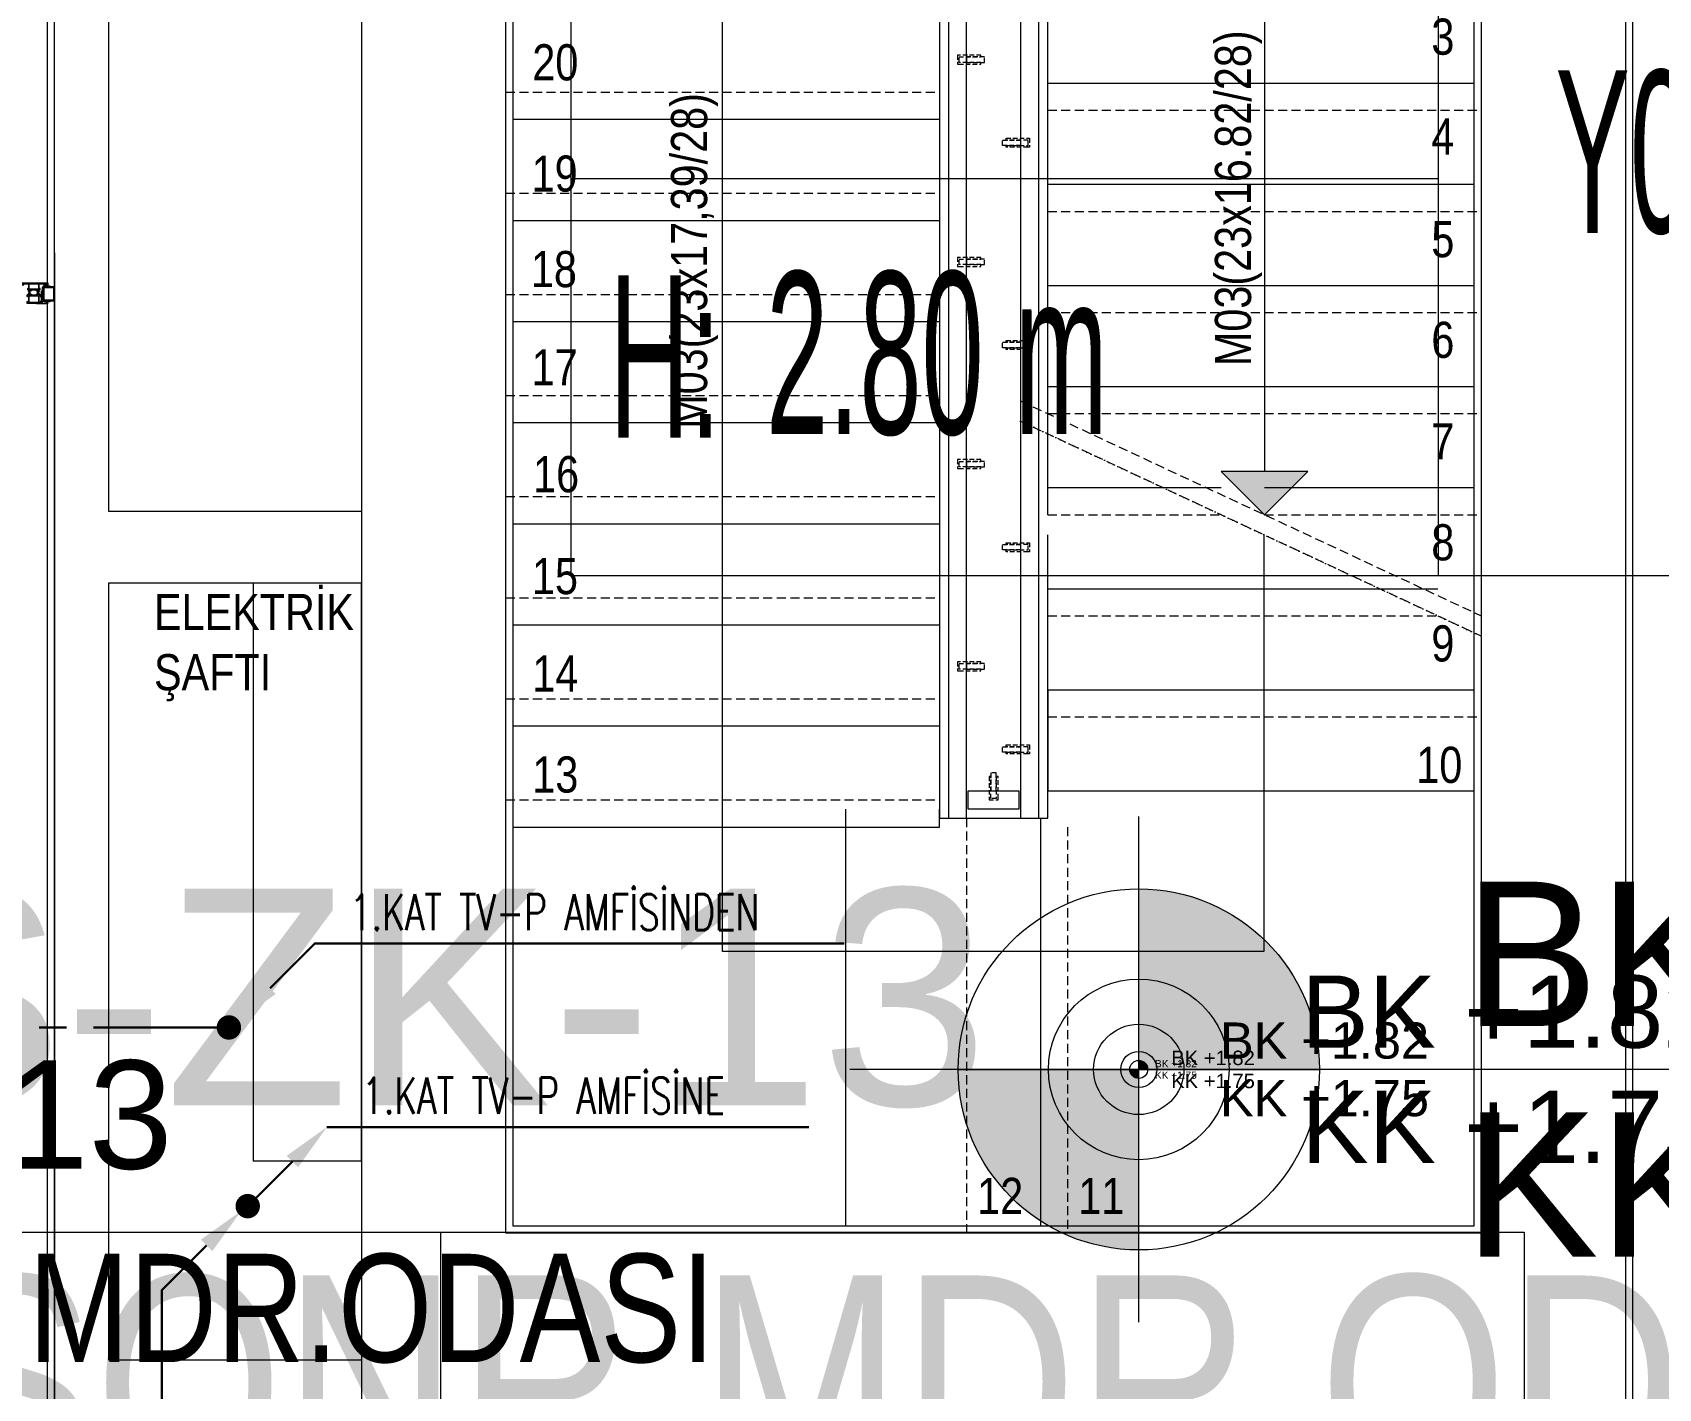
# Model space of a CAD drawing. Extents: x -9058 to 11890, y 0 to 8114.
# Drawn here: x 2784 to 3234.1, y 2912.9 to 3288.4 of the extents above; entities that cross this region are included whole.
import ezdxf
from ezdxf.enums import TextEntityAlignment as Align

# ---------------------------------------------------------------- set-up
doc = ezdxf.new("R2010")
doc.units = 0
doc.header["$LTSCALE"] = 10
doc.header["$MEASUREMENT"] = 0
for name, pattern in [('CENTER', [2, 1.25, -0.25, 0.25, -0.25]), ('DOT2', [0.125, 0, -0.125]), ('HIDDEN', [0.375, 0.25, -0.125])]:
    doc.linetypes.add(name, pattern=pattern)
doc.layers.get('0').update_dxf_attribs({"color": 9, "lineweight": 9})
for name, color, linetype, lineweight in [('00', 9, 'Continuous', 9), ('01', 9, 'Continuous', 9), ('06B', 9, 'Continuous', 9), ('06D', 9, 'Continuous', 9), ('10', 9, 'Continuous', 9), ('14', 9, 'Continuous', 9), ('19', 9, 'Continuous', 9), ('19D', 9, 'DOT2', 9), ('20', 9, 'DOT2', 9), ('21', 9, 'Continuous', 9), ('21 @ 1 (1)', 9, 'Continuous', 9), ('21 @ 10 (1)', 9, 'Continuous', 9), ('21 @ 10 (2)', 9, 'Continuous', 9), ('21 @ 2 (1)', 9, 'Continuous', 9), ('21 @ 20', 9, 'Continuous', 9), ('21 @ 5 (1)', 9, 'Continuous', 9), ('21 @ 5 (2)', 9, 'Continuous', 9), ('21_mahal200', 9, 'Continuous', 9), ('21_mahal200 @ 10 (1)', 9, 'Continuous', 9), ('21_mahal200 @ 10 (2)', 9, 'Continuous', 9), ('21_mahal200 @ 20', 9, 'Continuous', 9), ('35', 9, 'Continuous', 9), ('40A', 9, 'Continuous', 9), ('E-AŞAĞIDAN GELİP YUKARIYA GİDEN HAT', 7, 'Continuous', 30), ('E-KABLO', 7, 'Continuous', 30), ('E-YUKARIDAN GELEN HAT', 7, 'Continuous', 30)]:
    doc.layers.add(name, color=color, linetype=linetype, lineweight=lineweight)
doc.styles.add('Arial', font='arial.ttf', dxfattribs={"height": 2.5})
doc.styles.add('E-YAZI', font='txttw.shx')
doc.styles.add('MuuM_TEXT-STANDART', font='ARIALN.TTF')

# ---------------------------------------------------------------- blocks, each defined once
blk = doc.blocks.new('AST55M13', base_point=(-120.6, -64.2))
at = {"linetype": 'Continuous'}
for points in [[(-120.6, -63.9), (-120.6, -24.599998), (-120.6, 14.700005, -0.414209), (-120.3, 15), (-115.899996, 15, -0.41421), (-115.6, 14.7), (-115.6, 12.699992, -0.41421), (-116.3, 12, -0.414214), (-116.6, 12.3), (-116.6, 13.1, 0.414214), (-117.1, 13.6), (-118.5, 13.6, 0.414214), (-119, 13.1), (-119, 6.399992, 0.414209), (-118.5, 5.9), (-117.099986, 5.9, 0.414205), (-116.6, 6.4), (-116.6, 7.20001, -0.414204), (-116.3, 7.5, -0.414214), (-115.6, 6.8), (-115.6, 3.7, -0.414214), (-116.1, 3.2), (-116.3, 3.2, -0.414214), (-116.6, 3.5), (-116.6, 4.2, 0.414214), (-116.9, 4.5), (-119, 4.5), (-119, -8.961104, 0.425432), (-117.96186, -9.960376), (-105.788552, -9.511013, 0.403077), (-105.5, -9.211232), (-105.5, -8, -0.414214), (-104.3, -6.8), (-103.392821, -6.8, -0.372826), (-102.403076, -7.657148, -0.456845), (-102.7, -8), (-104, -8, 0.414214), (-104.3, -8.3), (-104.3, -9.700012, 0.414202), (-104, -10), (-100.946604, -10), (-98.338437, -9.302068, -0.70008), (-97.584089, -10.379782), (-97.709916, -10.559482), (-99.43897, -12.27067, -0.607471), (-100.039661, -12.112259, 0.283637), (-100.258255, -11.885421), (-102.095283, -11.393179, 1.229391), (-102.4, -11.895399), (-102.4, -16.105016, 0.585524), (-101.943697, -16.361081), (-100.001669, -15.175658, -0.713652), (-99.56466, -15.537556), (-100.36784, -17.668029, -0.16709), (-100.492251, -17.818266), (-102.4, -18.982765), (-102.4, -30.217235), (-100.492251, -31.381734, -0.16709), (-100.36784, -31.531971), (-99.564658, -33.662449, -0.713657), (-100.001677, -34.024337), (-101.943707, -32.838913, 0.585511), (-102.4, -33.094985), (-102.4, -37.304601, 1.229391), (-102.095283, -37.806821), (-100.258255, -37.314579, 0.283637), (-100.039661, -37.087741, -0.607471), (-99.43897, -36.92933), (-97.709916, -38.640518), (-97.584089, -38.820218, -0.700084), (-98.338445, -39.89793), (-100.946604, -39.2), (-104.000005, -39.2, 0.414209), (-104.3, -39.5), (-104.3, -40.900004, 0.41421), (-104, -41.2), (-102.699997, -41.2, -0.456841), (-102.403076, -41.542851, -0.372826), (-103.39282, -42.4), (-104.3, -42.4, -0.414214), (-105.5, -41.2), (-105.5, -39.988768, 0.403083), (-105.788558, -39.688986), (-117.96186, -39.239624, 0.425432), (-119, -40.238896), (-119, -53.7), (-116.9, -53.7, 0.414214), (-116.6, -53.4), (-116.6, -52.69999, -0.414204), (-116.3, -52.4), (-116.09999, -52.4, -0.414208), (-115.6, -52.9), (-115.6, -56.000007, -0.414213), (-116.300007, -56.7, -0.414207), (-116.6, -56.4), (-116.6, -55.599986, 0.414205), (-117.1, -55.1), (-118.500008, -55.1, 0.414209), (-119, -55.6), (-119, -62.3, 0.414214), (-118.5, -62.8), (-117.1, -62.8, 0.414214), (-116.6, -62.3), (-116.6, -61.499993, -0.414207), (-116.3, -61.2, -0.414214), (-115.6, -61.9), (-115.6, -63.900008, -0.414206), (-115.9, -64.2), (-120.300006, -64.2, -0.414208), (-120.6, -63.9)], [(-99.249717, -12.903653), (-90.785616, -12.903653, 0.131652), (-90.285616, -12.769679), (-88.422218, -11.693846, -0.131652), (-88.272218, -11.653653), (-88.017666, -11.653653, -0.414214), (-87.717666, -11.953653), (-87.717666, -15.553653, -0.414214), (-88.017666, -15.853653), (-88.272218, -15.853653, -0.131646), (-88.422211, -15.813465), (-90.285616, -14.737628, 0.131652), (-90.785616, -14.603653), (-99.249717, -14.603653, 0.131652), (-99.749717, -14.737628), (-101.613115, -15.813461, -0.131646), (-101.763107, -15.853653), (-102.017666, -15.853653, -0.414205), (-102.317666, -15.553662), (-102.317666, -11.953653, -0.414205), (-102.017675, -11.653653), (-101.763115, -11.653653, -0.131652), (-101.613115, -11.693846), (-99.749717, -12.769679, 0.131652), (-99.249717, -12.903653)], [(-99.249717, -36.296347), (-90.785616, -36.296347, -0.131652), (-90.285616, -36.430321), (-88.422218, -37.506154, 0.131643), (-88.272229, -37.546347), (-88.017666, -37.546347, 0.414214), (-87.717666, -37.246347), (-87.717666, -33.646347, 0.414214), (-88.017666, -33.346347), (-88.272218, -33.346347, 0.131652), (-88.422218, -33.386539), (-90.285616, -34.462372, -0.131652), (-90.785616, -34.596347), (-99.249717, -34.596347, -0.131652), (-99.749717, -34.462372), (-101.613115, -33.386539, 0.131652), (-101.763115, -33.346347), (-102.017666, -33.346347, 0.414205), (-102.317666, -33.646338), (-102.317666, -37.246347, 0.414205), (-102.017675, -37.546347), (-101.763115, -37.546347, 0.131649), (-101.613118, -37.506156), (-99.749717, -36.430321, -0.131652), (-99.249717, -36.296347)], [(-85.3, -10), (-81.1, -10), (-76.9, -10), (-76.6, -10.3), (-76.3, -10), (-67.9, -10, 0.414205), (-67.6, -9.700009), (-67.6, -8.491608, -0.365977), (-67.35, -8.195804, 0.365977), (-67.1, -7.9), (-67.1, -6.8, 0.414195), (-67.399981, -6.5), (-68.3, -6.5, 0.36597), (-68.595803, -6.749993, -0.366034), (-68.89166, -7), (-69.3, -7, -0.414202), (-69.6, -6.700012), (-69.6, -6.5, -0.414214), (-68.1, -5), (-65.9, -5, -0.414207), (-65.6, -5.299994), (-65.6, -43.9, -0.414201), (-65.899987, -44.2), (-68.1, -44.2, -0.414214), (-69.6, -42.7), (-69.6, -42.5, -0.414207), (-69.300007, -42.2), (-68.891668, -42.2, -0.366034), (-68.595804, -42.45, 0.365977), (-68.3, -42.7), (-67.4, -42.7, 0.414206), (-67.1, -42.400008), (-67.1, -41.3, 0.365977), (-67.35, -41.004196, -0.365977), (-67.6, -40.708392), (-67.6, -39.5, 0.4142), (-67.899986, -39.2), (-76.3, -39.2), (-76.6, -38.9), (-76.9, -39.2), (-85.3, -39.2, 0.4142), (-85.6, -39.499986), (-85.6, -40.708392, -0.365977), (-85.85, -41.004196, 0.365977), (-86.1, -41.3), (-86.1, -42.4, 0.414199), (-85.800015, -42.7), (-84.9, -42.7, 0.365977), (-84.604196, -42.45, -0.366034), (-84.308332, -42.2), (-83.9, -42.2, -0.414214), (-83.6, -42.5), (-83.6, -42.7, -0.414214), (-85.1, -44.2), (-86.8, -44.2, -0.414214), (-87.6, -43.4), (-87.6, -42.7, 0.414205), (-87.899991, -42.4), (-88.10718, -42.4, -0.372825), (-89.096923, -41.542857, -0.45685), (-88.8, -41.2), (-87.9, -41.2, 0.414198), (-87.6, -40.900016), (-87.6, -39.5, 0.414214), (-87.9, -39.2), (-89.053396, -39.2), (-91.661555, -39.89793, -0.700084), (-92.415911, -38.820218), (-92.290084, -38.640518), (-90.56103, -36.92933, -0.607471), (-89.960339, -37.087741, 0.283637), (-89.741745, -37.314579), (-87.904717, -37.806821, 1.229391), (-87.6, -37.304601), (-87.6, -33.094984, 0.585516), (-88.056297, -32.838916), (-89.998323, -34.024337, -0.713656), (-90.435343, -33.66245), (-89.63216, -31.531971, -0.241095), (-89.507749, -31.381734), (-87.6, -30.217235), (-87.6, -18.982765), (-89.507749, -17.818266, -0.167084), (-89.632158, -17.668036), (-90.43534, -15.537556, -0.713656), (-89.998329, -15.17566), (-88.056303, -16.361081, 0.585518), (-87.6, -16.105021), (-87.6, -11.895399, 1.229391), (-87.904717, -11.393179), (-89.741745, -11.885421, 0.283637), (-89.960339, -12.112259, -0.607471), (-90.56103, -12.27067), (-92.290084, -10.559482), (-92.415911, -10.379782, -0.700084), (-91.661555, -9.30207), (-89.053396, -10), (-87.9, -10, 0.414206), (-87.6, -9.700008), (-87.6, -8.3, 0.414206), (-87.899992, -8), (-88.8, -8, -0.456844), (-89.096924, -7.657149, -0.372825), (-88.107186, -6.8), (-87.9, -6.8, 0.414214), (-87.6, -6.5), (-87.6, -5.800024, -0.414222), (-86.8, -5), (-85.1, -5, -0.414214), (-83.6, -6.5), (-83.6, -6.7, -0.414201), (-83.899987, -7), (-84.308332, -7, -0.366034), (-84.604196, -6.75, 0.365977), (-84.9, -6.5), (-85.8, -6.5, 0.414199), (-86.1, -6.799985), (-86.1, -7.9, 0.365977), (-85.85, -8.195804, -0.365977), (-85.6, -8.491608), (-85.6, -9.7, 0.414214), (-85.3, -10)]]:
    blk.add_lwpolyline(points, format="xyb", close=True, dxfattribs=at)
for points in [[(-119, -24.6), (-119, -37.6), (-104.1, -37.6), (-104.1, -11.6), (-119, -11.6), (-119, -24.6)], [(-76.55, -11.6), (-85.9, -11.6), (-85.9, -37.6), (-67.2, -37.6), (-67.2, -11.6), (-76.55, -11.6)]]:
    blk.add_lwpolyline(points, close=True, dxfattribs=at)
blk = doc.blocks.new('p-kayar kapı tek kanat')
at = {"linetype": 'Continuous'}
for p, q in [((-748.14, -10.99), (-748.05, -10.89)), ((-748.04, -10.99), (-748.13, -10.89)), ((-748.08, -11.14), (-748.08, -11.14)), ((-748.03, -11.21), (-748.08, -11.15)), ((-747.98, -11.03), (-747.84, -10.89)), ((-747.78, -11.24), (-747.97, -11.06)), ((-747.95, -11.22), (-747.85, -11.12)), ((-747.83, -10.98), (-747.92, -10.89)), ((-747.81, -10.66), (-747.74, -10.58)), ((-747.71, -10.68), (-747.81, -10.58)), ((-747.76, -11.24), (-747.41, -10.89)), ((-747.71, -10.98), (-747.62, -10.89)), ((-747.55, -11.05), (-747.71, -10.89)), ((-747.59, -11.23), (-747.68, -11.13)), ((-747.63, -10.68), (-747.54, -10.59)), ((-747.48, -10.69), (-747.59, -10.59)), ((-747.52, -11.21), (-747.45, -11.14)), ((-747.41, -10.98), (-747.5, -10.89)), ((-747.43, -11.17), (-747.46, -11.14)), ((-747.43, -10.7), (-747.33, -10.6)), ((-747.18, -10.79), (-747.36, -10.6)), ((-747.23, -10.94), (-747.31, -10.86)), ((-747.29, -10.77), (-747.2, -10.68)), ((-747.28, -10.97), (-747.19, -10.88))]:
    blk.add_line(p, q, dxfattribs=at)
for points in [[(-747.2, -6.61), (-748.5, -6.61), (-749.8, -6.61, 0.414213), (-750, -6.81), (-750, -10.31, 0.414213), (-749.8, -10.51), (-747.2, -10.51, 0.414213), (-747, -10.31), (-747, -6.81, 0.414213), (-747.2, -6.61)], [(-746.93, -10.27), (-746.93, -6.85, 0.414214), (-747.23, -6.55), (-748.71, -6.55), (-748.71, -6.35), (-747.23, -6.35, -0.414214), (-746.73, -6.85), (-746.73, -10.27, -0.414214), (-747.23, -10.77), (-748.71, -10.77), (-748.71, -10.57), (-747.23, -10.57, 0.414214), (-746.93, -10.27)], [(-746.67, -9.37), (-746.67, -6), (-747.87, -6), (-747.87, -6.27, -0.414213), (-747.9, -6.3), (-748.04, -6.3, -0.414213), (-748.07, -6.27), (-748.07, -5.83, -0.414213), (-748.04, -5.8), (-745.1, -5.8, -0.414213), (-745.07, -5.83), (-745.07, -5.97, -0.414213), (-745.1, -6), (-746.47, -6), (-746.47, -9.37, -0.414213), (-746.5, -9.4), (-746.64, -9.4, -0.414213), (-746.67, -9.37)], [(-747.36, -10.6), (-747.82, -10.58, 0.414214), (-747.85, -10.61, 0.349575), (-747.76, -10.67), (-747.39, -10.7, -1.237561), (-747.41, -10.89), (-747.78, -10.89), (-748.16, -10.9), (-748.14, -10.99), (-748.02, -10.99, -0.295285), (-747.96, -11.08), (-747.96, -11.14), (-748.08, -11.14), (-748.08, -11.19, 0.153771), (-747.43, -11.19), (-747.43, -11.14), (-747.55, -11.14), (-747.55, -11.08, -0.414213), (-747.45, -10.98), (-747.33, -10.98, 0.324726), (-747.19, -10.88), (-747.18, -10.78, 0.459445), (-747.36, -10.6)], [(-747.76, -10.98), (-747.7, -10.98, -0.41421), (-747.65, -11.03), (-747.65, -11.09, -0.396815), (-747.7, -11.14, -0.029546), (-747.82, -11.14, -0.396815), (-747.86, -11.09), (-747.86, -11.03, -0.414206), (-747.81, -10.98), (-747.76, -10.98)]]:
    blk.add_lwpolyline(points, format="xyb", close=True, dxfattribs=at)
blk.add_lwpolyline([(-748.5, -6.81), (-747.2, -6.81), (-747.2, -10.31), (-749.8, -10.31), (-749.8, -6.81), (-748.5, -6.81)], close=True, dxfattribs=at)
at = {"color": 4, "linetype": 'Continuous', "xscale": -0.1, "yscale": 0.1, "zscale": 0.1, "rotation": 270}
blk.add_blockref('AST55M13', (-748.28, -11.5), dxfattribs=at)
blk = doc.blocks.new('0a_roomno2')
blk.add_lwpolyline([(30, -16), (0, -16), (0, 0), (30, 0)], close=True)
for points in [[(0, 0), (30, 0)], [(0, -5), (30, -5)], [(12, -5), (12, -16)], [(18, -5), (18, -16)], [(24, -5), (24, -16)], [(12, -10.5), (0, -10.5)]]:
    blk.add_lwpolyline(points)
at = {"layer": '40A'}
blk.add_lwpolyline([(0, 0), (30, 0)], dxfattribs=at)
at = {"style": 'MuuM_TEXT-STANDART', "width": 0.6}
blk.add_text('H:', height=2.25, dxfattribs=at).set_placement((0.525, -12.962), align=Align.MIDDLE_LEFT)
at = {"style": 'Arial'}
blk.add_attdef('ODANO', (0, 1.505), '', height=3, dxfattribs=at)
blk.add_attdef('MEKANADI', text='', height=3, dxfattribs=at).set_placement((0.525, -4.75), align=Align.BOTTOM_LEFT)
at = {"style": 'MuuM_TEXT-STANDART', "width": 0.6}
for tag, p in [('YER01', (15, -7)), ('TAVAN01', (20.625, -7)), ('DUVAR01', (26.25, -7)), ('YER02', (15, -10.375)), ('TAVAN02', (20.625, -10.375)), ('DUVAR02', (26.25, -10.375)), ('YER03', (15, -13.75)), ('TAVAN03', (20.625, -13.75)), ('DUVAR03', (26.25, -13.75))]:
    blk.add_attdef(tag, text='', height=2.25, dxfattribs=at).set_placement(p, align=Align.MIDDLE_CENTER)
at = {"style": 'MuuM_TEXT-STANDART'}
blk.add_attdef('M2', text='', height=2.25, dxfattribs=at).set_placement((1.323, -7.805), align=Align.MIDDLE_LEFT)
at = {"style": 'MuuM_TEXT-STANDART', "width": 0.6}
blk.add_attdef('TEMIZTAVANYUKSEKLIGI', text='', height=2.25, dxfattribs=at).set_placement((2.7, -13.162), align=Align.MIDDLE_LEFT)
blk = doc.blocks.new('*U1146')
at = {"layer": '21_mahal200 @ 20'}
ref = blk.add_blockref('0a_roomno2', (2933.13, 3457.91), dxfattribs=dict(at, xscale=20, yscale=20, zscale=20))
ref.add_attrib('TEMIZTAVANYUKSEKLIGI', '2.80 m', dxfattribs={"layer": '0', "height": 45, "style": 'MuuM_TEXT-STANDART', "width": 0.6}).set_placement((2987.13, 3199.68), align=Align.MIDDLE_LEFT)
ref.add_attrib('YER02', 'Y04', dxfattribs={"layer": '0', "height": 45, "style": 'MuuM_TEXT-STANDART', "width": 0.6}).set_placement((3233.13, 3255.41), align=Align.MIDDLE_CENTER)
blk = doc.blocks.new('0a_elevationtarget-p')
h = blk.add_hatch(color=256)
h.paths.add_polyline_path([(2.5, 0, 0.414214), (0, 2.5), (0, 0)])
h.paths.add_polyline_path([(0, 0), (-2.5, 0, 0.414214), (0, -2.5)])
blk.add_line((0, -3.5), (0, 3.5))
blk.add_lwpolyline([(16.605, 0), (-4, 0)])
blk.add_circle((0, 0), 2.5)
at = {"layer": '40A'}
blk.add_lwpolyline([(-2.5, 0), (2.5, 0)], dxfattribs=at)
at = {"style": 'Arial'}
blk.add_attdef('BITMISKOT', text='', height=2, dxfattribs=at).set_placement((4.5, 0), align=Align.BOTTOM_LEFT)
blk.add_attdef('KABAKOT', text='', height=2, dxfattribs=at).set_placement((4.5, -0.592), align=Align.TOP_LEFT)
blk = doc.blocks.new('*U1147')
at = {"layer": '21 @ 1 (1)'}
blk.add_blockref('0a_elevationtarget-p', (3090.26, 3001.25), dxfattribs=at).add_auto_attribs({'BITMISKOT': 'BK +1.82', 'KABAKOT': 'KK +1.75'})
at = {"layer": '21 @ 10 (1)', "xscale": 10, "yscale": 10, "zscale": 10}
blk.add_blockref('0a_elevationtarget-p', (3090.26, 3001.25), dxfattribs=at).add_auto_attribs({'BITMISKOT': 'BK +1.82', 'KABAKOT': 'KK +1.75'})
at = {"layer": '21 @ 10 (2)', "xscale": 10, "yscale": 10, "zscale": 10}
blk.add_blockref('0a_elevationtarget-p', (3090.26, 3001.25), dxfattribs=at).add_auto_attribs({'BITMISKOT': 'BK +1.82', 'KABAKOT': 'KK +1.75'})
at = {"layer": '21 @ 2 (1)', "xscale": 2, "yscale": 2, "zscale": 2}
blk.add_blockref('0a_elevationtarget-p', (3090.26, 3001.25), dxfattribs=at).add_auto_attribs({'BITMISKOT': 'BK +1.82', 'KABAKOT': 'KK +1.75'})
at = {"layer": '21 @ 20', "xscale": 20, "yscale": 20, "zscale": 20}
blk.add_blockref('0a_elevationtarget-p', (3090.26, 3001.25), dxfattribs=at).add_auto_attribs({'BITMISKOT': 'BK +1.82', 'KABAKOT': 'KK +1.75'})
at = {"layer": '21 @ 5 (1)', "xscale": 5, "yscale": 5, "zscale": 5}
blk.add_blockref('0a_elevationtarget-p', (3090.26, 3001.25), dxfattribs=at).add_auto_attribs({'BITMISKOT': 'BK +1.82', 'KABAKOT': 'KK +1.75'})
at = {"layer": '21 @ 5 (2)', "xscale": 5, "yscale": 5, "zscale": 5}
blk.add_blockref('0a_elevationtarget-p', (3090.26, 3001.25), dxfattribs=at).add_auto_attribs({'BITMISKOT': 'BK +1.82', 'KABAKOT': 'KK +1.75'})
blk = doc.blocks.new('p-lama profili')
at = {"layer": '20', "linetype": 'HIDDEN', "ltscale": 0.5}
blk.add_lwpolyline([(0.75, -0.45), (-0.75, -0.45), (-0.75, -6.5), (-1.25, -6.5), (-1.25, -0.45), (-1.25, -0.45), (-1.25, 0), (1.25, 0), (1.25, -0.45), (1.25, -0.45), (1.25, -6.5), (0.75, -6.5), (0.75, -0.45)], dxfattribs=at)
blk.add_lwpolyline([(-0.75, -2.5), (0.75, -2.5), (0.75, -7.5), (-0.75, -7.5)], close=True, dxfattribs=at)
blk = doc.blocks.new('*U1153')
at = {"layer": '21_mahal200 @ 10 (1)'}
ref = blk.add_blockref('0a_roomno2', (2596.98, 2956.2), dxfattribs=dict(at, xscale=10, yscale=10, zscale=10))
ref.add_attrib('ODANO', ' PRS-ZK-13', (2596.98, 2973.75), dxfattribs={"layer": '0', "height": 30, "style": 'Arial'})
ref.add_attrib('MEKANADI', 'SAT.SONR.MDR.ODASI', dxfattribs={"layer": '0', "height": 30, "style": 'Arial', "width": 0.8}).set_placement((2602.23, 2911.2), align=Align.BOTTOM_LEFT)
ref.add_attrib('M2', '##### m2', dxfattribs={"layer": '0', "height": 22.5, "style": 'MuuM_TEXT-STANDART', "width": 0.6}).set_placement((2602.23, 2883.07), align=Align.MIDDLE_LEFT)
ref.add_attrib('TEMIZTAVANYUKSEKLIGI', '2.80 m', dxfattribs={"layer": '0', "height": 22.5, "style": 'MuuM_TEXT-STANDART', "width": 0.6}).set_placement((2623.98, 2827.08), align=Align.MIDDLE_LEFT)
ref.add_attrib('YER01', 'Y25', dxfattribs={"layer": '0', "height": 22.5, "style": 'MuuM_TEXT-STANDART', "width": 0.6}).set_placement((2746.98, 2888.7), align=Align.MIDDLE_CENTER)
ref.add_attrib('TAVAN01', 'T05', dxfattribs={"layer": '0', "height": 22.5, "style": 'MuuM_TEXT-STANDART', "width": 0.6}).set_placement((2803.23, 2888.7), align=Align.MIDDLE_CENTER)
ref.add_attrib('DUVAR01', 'D07', dxfattribs={"layer": '0', "height": 22.5, "style": 'MuuM_TEXT-STANDART', "width": 0.6}).set_placement((2859.48, 2888.7), align=Align.MIDDLE_CENTER)
ref.add_attrib('TAVAN02', 'T09', dxfattribs={"layer": '0', "height": 22.5, "style": 'MuuM_TEXT-STANDART', "width": 0.6}).set_placement((2803.23, 2854.95), align=Align.MIDDLE_CENTER)
at = {"layer": '21_mahal200 @ 10 (2)'}
ref = blk.add_blockref('0a_roomno2', (2596.98, 2956.2), dxfattribs=dict(at, xscale=10, yscale=10, zscale=10))
ref.add_attrib('ODANO', ' PRS-ZK-13', (2596.98, 2973.75), dxfattribs={"layer": '0', "height": 30, "style": 'Arial'})
ref.add_attrib('MEKANADI', 'SAT.SONR.MDR.ODASI', dxfattribs={"layer": '0', "height": 30, "style": 'Arial', "width": 0.8}).set_placement((2602.23, 2911.2), align=Align.BOTTOM_LEFT)
ref.add_attrib('M2', '##### m2', dxfattribs={"layer": '0', "height": 22.5, "style": 'MuuM_TEXT-STANDART', "width": 0.6}).set_placement((2602.23, 2883.07), align=Align.MIDDLE_LEFT)
ref.add_attrib('TEMIZTAVANYUKSEKLIGI', '2.80 m', dxfattribs={"layer": '0', "height": 22.5, "style": 'MuuM_TEXT-STANDART', "width": 0.6}).set_placement((2623.98, 2827.08), align=Align.MIDDLE_LEFT)
ref.add_attrib('YER01', 'Y25', dxfattribs={"layer": '0', "height": 22.5, "style": 'MuuM_TEXT-STANDART', "width": 0.6}).set_placement((2746.98, 2888.7), align=Align.MIDDLE_CENTER)
ref.add_attrib('TAVAN01', 'T05', dxfattribs={"layer": '0', "height": 22.5, "style": 'MuuM_TEXT-STANDART', "width": 0.6}).set_placement((2803.23, 2888.7), align=Align.MIDDLE_CENTER)
ref.add_attrib('DUVAR01', 'D07', dxfattribs={"layer": '0', "height": 22.5, "style": 'MuuM_TEXT-STANDART', "width": 0.6}).set_placement((2859.48, 2888.7), align=Align.MIDDLE_CENTER)
ref.add_attrib('TAVAN02', 'T09', dxfattribs={"layer": '0', "height": 22.5, "style": 'MuuM_TEXT-STANDART', "width": 0.6}).set_placement((2803.23, 2854.95), align=Align.MIDDLE_CENTER)
at = {"layer": '21_mahal200 @ 20'}
ref = blk.add_blockref('0a_roomno2', (2596.98, 2956.2), dxfattribs=dict(at, xscale=20, yscale=20, zscale=20))
ref.add_attrib('ODANO', ' PRS-ZK-13', (2596.98, 2991.3), dxfattribs={"layer": '0', "height": 60, "style": 'Arial'})
ref.add_attrib('MEKANADI', 'SAT.SONR.MDR.ODASI', dxfattribs={"layer": '0', "height": 60, "style": 'Arial', "width": 0.8}).set_placement((2607.48, 2866.2), align=Align.BOTTOM_LEFT)
blk = doc.blocks.new('100_AŞAĞIDAN GELİP YUKARIYA GİDEN HAT')
at = {"layer": 'E-AŞAĞIDAN GELİP YUKARIYA GİDEN HAT', "color": 3, "linetype": 'Continuous'}
for p, q in [((2.472, 2.471), (0, 0)), ((-2.277, -2.174), (-4.749, -4.645))]:
    blk.add_line(p, q, dxfattribs=at)
at = {"layer": 'E-AŞAĞIDAN GELİP YUKARIYA GİDEN HAT', "color": 4, "linetype": 'Continuous', "const_width": 0.675}
blk.add_lwpolyline([(0.338, 0, 1), (-0.338, 0, 1)], format="xyb", close=True, dxfattribs=at)
at = {"layer": 'E-AŞAĞIDAN GELİP YUKARIYA GİDEN HAT', "color": 3, "linetype": 'Continuous'}
for points in [[(2.154, 2.789), (2.79, 2.152), (4.382, 4.379)], [(-2.595, -1.856), (-1.958, -2.493), (-0.367, -0.266)]]:
    blk.add_solid(points, dxfattribs=at)
blk = doc.blocks.new('100_YUKARIDAN GELEN HAT')
at = {"layer": 'E-YUKARIDAN GELEN HAT', "color": 3, "linetype": 'Continuous'}
blk.add_line((2.277, 2.174), (4.749, 4.645), dxfattribs=at)
at = {"layer": 'E-YUKARIDAN GELEN HAT', "color": 4, "linetype": 'Continuous', "const_width": 0.675}
blk.add_lwpolyline([(-0.338, 0, 1), (0.338, 0, 1)], format="xyb", close=True, dxfattribs=at)
at = {"layer": 'E-YUKARIDAN GELEN HAT', "color": 3, "linetype": 'Continuous'}
blk.add_solid([(2.595, 1.856), (1.958, 2.493), (0.367, 0.266)], dxfattribs=at)

msp = doc.modelspace()

# ---------------------------------------------------------------- hatches: boundary and pattern name
at = {"layer": '19'}
h = msp.add_hatch(color=256, dxfattribs=at)
h.dxf.hatch_style = 1
h.paths.add_polyline_path([(3137.06, 3166.82), (3113.06, 3166.82), (3125.06, 3154.8)])

# ---------------------------------------------------------------- linework, layer by layer
msp.add_lwpolyline([(2875.06, 2975.87), (2875.06, 3135.87)])
at = {"layer": '00'}
msp.add_lwpolyline([(2815.06, 2710.87), (2790.06, 2710.87), (2790.06, 3615.87), (2805.06, 3615.87), (2805.06, 3505.87), (2875.06, 3505.87), (2875.06, 3490.87), (2805.06, 3490.87), (2805.06, 3155.87), (2875.06, 3155.87), (2875.06, 3135.87), (2805.06, 3135.87), (2805.06, 2920.87), (2875.06, 2920.87), (2875.06, 2905.87), (2805.06, 2905.87), (2805.06, 2725.87), (2815.06, 2725.87), (2815.06, 2710.87)], close=True, dxfattribs=at)
msp.add_lwpolyline([(2790.06, 3227.37), (2790.06, 2905.87)], dxfattribs=at)
at = {"layer": '01'}
msp.add_lwpolyline([(3185.06, 3505.87), (3185.06, 3505.87), (3185.06, 3505.87), (3185.06, 2955.87), (2915.06, 2955.87), (2915.06, 3505.87), (2915.06, 3505.87), (2915.06, 3505.87), (2875.06, 3505.87), (2875.06, 2905.87), (3225.06, 2905.87), (3225.06, 3505.87), (3185.06, 3505.87)], close=True, dxfattribs=at)
at = {"layer": '06B'}
for points in [[(3042.56, 3358.37), (3037.56, 3358.37), (3037.56, 3070.87), (3042.56, 3070.87)], [(3062.56, 3358.37), (3057.56, 3358.37), (3057.56, 3070.87), (3062.56, 3070.87)], [(3043.06, 3073.37), (3043.06, 3078.37), (3057.06, 3078.37), (3057.06, 3073.37)]]:
    msp.add_lwpolyline(points, close=True, dxfattribs=at)
at = {"layer": '06D'}
for points in [[(2875.06, 3135.87), (2845.06, 3135.87)], [(2845.06, 3135.87), (2845.06, 2975.87)], [(2875.06, 2975.87), (2845.06, 2975.87)]]:
    msp.add_lwpolyline(points, dxfattribs=at)
at = {"layer": '14'}
for points in [[(2788.06, 3557.87), (2788.06, 3218.37)], [(3197.06, 2864.87), (3197.06, 2903.87), (3227.06, 2903.87), (3227.06, 3505.87)], [(3183.06, 3488.87), (3183.06, 2957.87), (2917.06, 2957.87), (2917.06, 3453.32)], [(2788.06, 3214.37), (2788.06, 2708.87), (2815.06, 2708.87)]]:
    msp.add_lwpolyline(points, dxfattribs=at)
at = {"layer": '19'}
for points in [[(3124.91, 3149.35), (3124.91, 3033.87), (2975.06, 3033.87), (2975.06, 3367.9)], [(3125.06, 3353.37), (3125.06, 3166.82), (3125.06, 3166.82)]]:
    msp.add_lwpolyline(points, dxfattribs=at)
at = {"layer": '19', "linetype": 'Continuous'}
for points in [[(3065.06, 3154.87), (3065.06, 3358.37), (3035.06, 3358.37)], [(3035.06, 3348.37), (3035.06, 3070.87), (3065.06, 3070.87), (3065.06, 3149.28)], [(3065.06, 3274.37), (3183.06, 3274.37)], [(2917.06, 3264.37), (3035.06, 3264.37)], [(3065.06, 3246.37), (3183.06, 3246.37)], [(2917.06, 3236.37), (3035.06, 3236.37)], [(3065.06, 3218.37), (3183.06, 3218.37)], [(2917.06, 3208.37), (3035.06, 3208.37)], [(3065.06, 3190.37), (3183.06, 3190.37)], [(2917.06, 3180.37), (3035.06, 3180.37)], [(3065.06, 3162.37), (3113.08, 3162.37)], [(3125.06, 3162.37), (3183.06, 3162.37)], [(2917.06, 3152.37), (3035.06, 3152.37)], [(3065.06, 3134.37), (3173.08, 3134.37)], [(2917.06, 3124.37), (3035.06, 3124.37)], [(3065.06, 3106.37), (3183.06, 3106.37)], [(2917.06, 3096.37), (3035.06, 3096.37)], [(2917.06, 3068.37), (3035.06, 3068.37), (3035.06, 3073.37)], [(3009.06, 3073.37), (3009.06, 2957.87)], [(3063.06, 3070.87), (3063.06, 2957.87)]]:
    msp.add_lwpolyline(points, dxfattribs=at)
at = {"layer": '19'}
msp.add_lwpolyline([(3137.06, 3166.82), (3113.06, 3166.82), (3125.06, 3154.8)], close=True, dxfattribs=at)
at = {"layer": '19D', "linetype": 'HIDDEN'}
for points in [[(2915.06, 3271.87), (3035.06, 3271.87)], [(3065.06, 3266.87), (3185.06, 3266.87)], [(2915.06, 3243.87), (3035.06, 3243.87)], [(3065.06, 3238.87), (3185.06, 3238.87)], [(2915.06, 3215.87), (3035.06, 3215.87)], [(3065.06, 3210.87), (3185.06, 3210.87)], [(2915.06, 3187.87), (3035.06, 3187.87)], [(3057.56, 3186.37), (3185.06, 3126.87)], [(3057.56, 3186.37), (3185.06, 3126.87)], [(3065.06, 3182.87), (3185.06, 3182.87)], [(3057.56, 3180.78), (3185.06, 3121.28)], [(2915.06, 3159.87), (3035.06, 3159.87)], [(3065.06, 3154.87), (3113.08, 3154.87)], [(3125.06, 3154.87), (3185.06, 3154.87)], [(2915.06, 3131.87), (3035.06, 3131.87)], [(3065.06, 3126.87), (3173.08, 3126.87)], [(2915.06, 3103.87), (3035.06, 3103.87)], [(3065.06, 3098.87), (3185.06, 3098.87)], [(2915.06, 3075.87), (3035.06, 3075.87)], [(3042.56, 3070.87), (3042.56, 2955.87)], [(3070.56, 3068.37), (3070.56, 2955.87)]]:
    msp.add_lwpolyline(points, dxfattribs=at)
at = {"layer": '19D'}
msp.add_lwpolyline([(3057.56, 3180.78), (3185.06, 3121.28)], dxfattribs=at)
at = {"layer": '35'}
for points in [[(3065.06, 3106.37), (3065.06, 3078.37), (3183.06, 3078.37)], [(3009.06, 3068.37), (3009.06, 2957.87)]]:
    msp.add_lwpolyline(points, dxfattribs=at)
at = {"layer": 'E-KABLO'}
for p, q in [((2862.12, 3036.1), (3008.74, 3036.1)), ((2865.5, 2985.29), (2998.95, 2985.29)), ((2819.85, 2940.17), (2819.85, 2886.22))]:
    msp.add_line(p, q, dxfattribs=at)
at = {"layer": 'E-KABLO', "color": 6, "linetype": 'CENTER', "ltscale": 3}
msp.add_line((2838.38, 3012.87), (2773.04, 3012.87), dxfattribs=at)

# ---------------------------------------------------------------- block references
at = {"xscale": -1}
for p, rotation in [((3040.06, 3280.87), 90), ((3040.06, 3224.87), 90), ((3040.06, 3168.87), 90), ((3040.06, 3112.87), 90), ((3050.06, 3075.87), 180)]:
    msp.add_blockref('p-lama profili', p, dxfattribs=dict(at, rotation=rotation))
at = {"rotation": 270}
for p in [(3060.06, 3257.87), (3060.06, 3201.87), (3060.06, 3145.87), (3060.06, 3089.87)]:
    msp.add_blockref('p-lama profili', p, dxfattribs=at)
at = {"layer": '10', "rotation": 180}
msp.add_blockref('p-kayar kapı tek kanat', (2040.06, 3207.49), dxfattribs=at)
at = {"layer": '21', "color": 6}
msp.add_blockref('*U1147', (0, 0), dxfattribs=at)
at = {"layer": '21_mahal200', "color": 6}
for name in ['*U1146', '*U1153']:
    msp.add_blockref(name, (0, 0), dxfattribs=at)
at = {"layer": 'E-AŞAĞIDAN GELİP YUKARIYA GİDEN HAT', "xscale": 5, "yscale": 5, "zscale": 5}
msp.add_blockref('100_AŞAĞIDAN GELİP YUKARIYA GİDEN HAT', (2843.59, 2963.39), dxfattribs=at)
at = {"layer": 'E-YUKARIDAN GELEN HAT', "xscale": 5, "yscale": 5, "zscale": 5}
msp.add_blockref('100_YUKARIDAN GELEN HAT', (2838.38, 3012.87), dxfattribs=at)

# ---------------------------------------------------------------- texts
at = {"layer": '21', "style": 'MuuM_TEXT-STANDART'}
for s, p in [('3', (3171.26, 3282.26)), ('20', (2922.37, 3275.15)), ('4', (3171.26, 3254.6)), ('19', (2922.19, 3244.34)), ('5', (3171.26, 3226.19)), ('18', (2921.98, 3217.89)), ('6', (3171.26, 3198.3)), ('17', (2922.2, 3190.69)), ('7', (3171.26, 3170.19)), ('16', (2922.59, 3161.1)), ('8', (3171.26, 3142.23)), ('15', (2922.27, 3132.87)), ('9', (3171.26, 3114.23)), ('14', (2922.37, 3105.88)), ('13', (2922.37, 3077.93)), ('10', (3167.09, 3080.6)), ('12', (3045.53, 2961.23)), ('11', (3073.53, 2961.23))]:
    msp.add_text(s, height=10, dxfattribs=at).set_placement(p)
at = {"layer": '21', "color": 250, "char_height": 10, "attachment_point": 2, "rotation": 90, "style": 'MuuM_TEXT-STANDART'}
for s, insert in [('M03(23x16.82/28)', (3111.34, 3242.5)), ('M03(23x17,39/28)', (2960.77, 3225.14))]:
    msp.add_mtext(s, dxfattribs=dict(at, insert=insert))
at = {"layer": '21', "insert": (2817.64, 3132.92), "char_height": 10, "attachment_point": 1, "style": 'MuuM_TEXT-STANDART'}
msp.add_mtext_dynamic_manual_height_columns('ELEKTRİK ŞAFTI', width=6.995, gutter_width=150, heights=[0], dxfattribs=at)
at = {"layer": 'E-KABLO', "color": 3, "linetype": 'Continuous', "style": 'E-YAZI', "width": 0.7}
for s, p in [('1.KAT TV-P AMFİSİNDEN', (2871.84, 3039.8)), ('1.KAT TV-P AMFİSİNE', (2875.22, 2989))]:
    msp.add_text(s, height=10, dxfattribs=at).set_placement(p)

doc.saveas('drawing.dxf')
